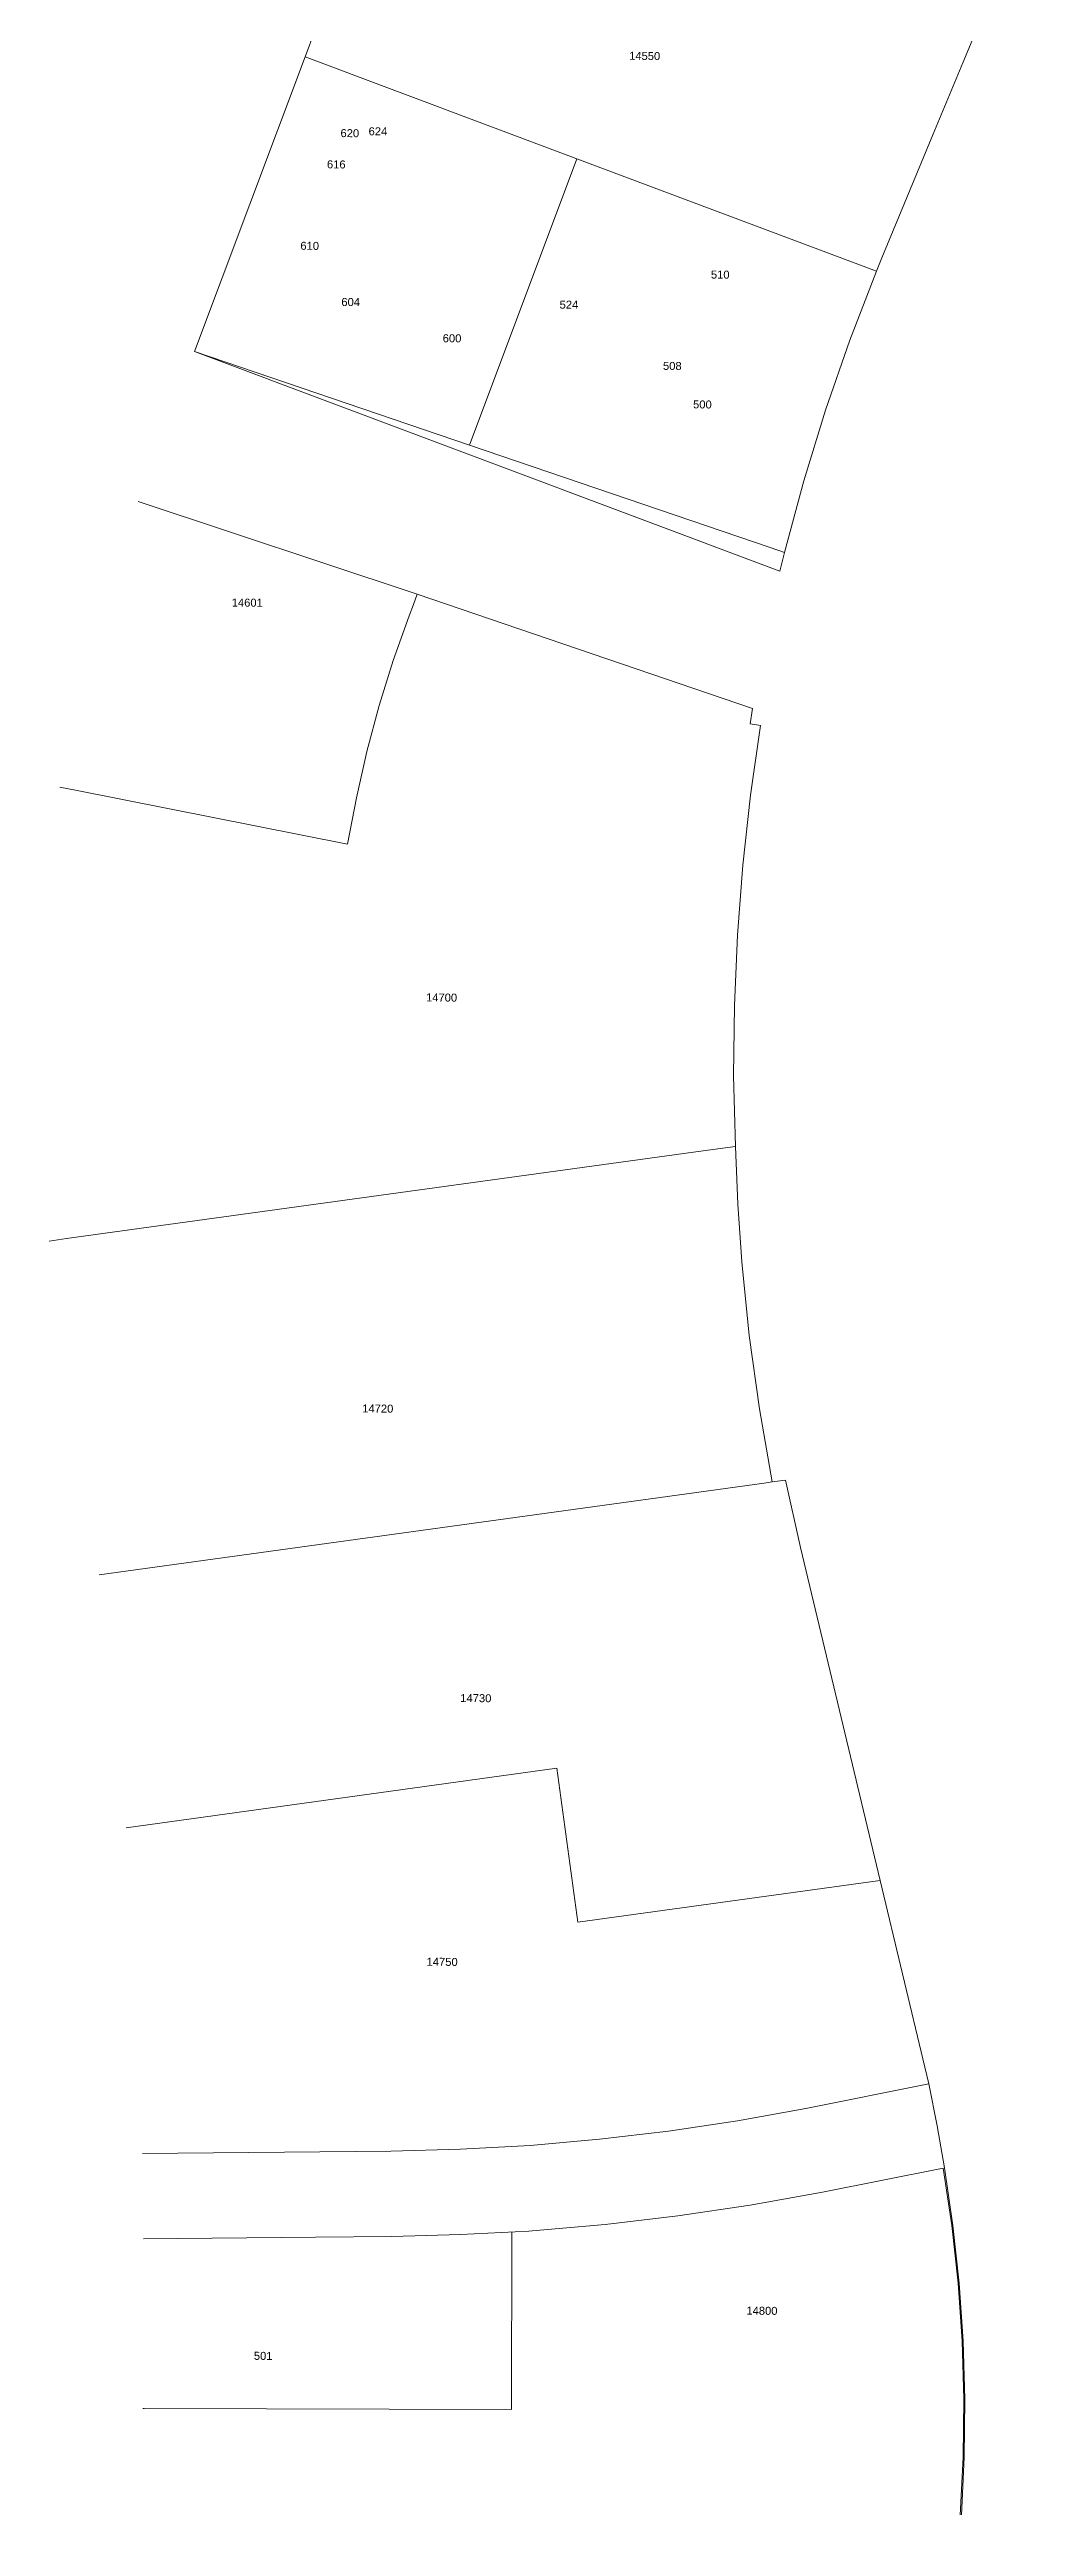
# Model space of a CAD drawing. Header units: feet. Extents: x 2808417 to 2820762, y 948624 to 970780.
# Drawn here: x 2809688 to 2810614, y 960620 to 962924 of the extents above; entities that cross this region are included whole.
import ezdxf
from ezdxf.enums import TextEntityAlignment as Align

# ---------------------------------------------------------------- set-up
doc = ezdxf.new("R2010")
doc.units = ezdxf.units.FT
doc.header["$LTSCALE"] = 0.015
doc.header["$MEASUREMENT"] = 0
doc.layers.add('Dakota County Addresses', color=7, linetype='Continuous')
doc.layers.add('Dakota County Parcels', color=7, linetype='Continuous')
doc.styles.add('Dimensions 100', font='arial.ttf')

# ---------------------------------------------------------------- blocks, each defined once
blk = doc.blocks.new('ACMAP_ANN_TEMPLATE_Dakota County Addresses')
at = {"layer": 'Dakota County Addresses', "style": 'Dimensions 100'}
blk.add_attdef('DakotaCountyAddress', text='', height=50, dxfattribs=at).set_placement((0, 0), align=Align.CENTER)

msp = doc.modelspace()

# ---------------------------------------------------------------- linework, layer by layer
at = {"layer": 'Dakota County Parcels', "lineweight": 5}
for p, q in [((2810544.1, 962910.7), (2810614.5, 963080.4)), ((2809927.8, 962916.4), (2809946.1, 962965)), ((2809824.2, 962640.1), (2809927.8, 962916.4)), ((2809927.8, 962916.4), (2810182.4, 962820.8)), ((2810516.2, 962843.4), (2810544.1, 962910.7)), ((2810468.3, 962728), (2810516.2, 962843.4)), ((2810081.8, 962552.4), (2810182.4, 962820.8)), ((2810182.4, 962820.8), (2810463.2, 962715.4)), ((2810468.3, 962728), (2810463.2, 962715.4)), ((2809824.2, 962640.1), (2810372.8, 962434.3)), ((2809824.2, 962640.1), (2810081.8, 962552.4)), ((2810081.8, 962552.4), (2810363.5, 962456.5)), ((2809771.5, 962499.7), (2810032.9, 962412.6)), ((2810363.5, 962456.5), (2810377.1, 962451.8)), ((2810377.1, 962451.8), (2810372.8, 962434.3)), ((2810029.3, 962403), (2810025.3, 962392.5)), ((2810032.9, 962412.6), (2810029.3, 962403)), ((2810032.9, 962412.6), (2810347.2, 962305.6)), ((2810344.8, 962291.2), (2810347.2, 962305.6)), ((2810354.7, 962289.6), (2810344.8, 962291.2)), ((2810365.5, 961580.5), (2810377.9, 961582.2)), ((2810377.9, 961582.2), (2810391.9, 961519.1)), ((2810466.8, 961206.8), (2810391.9, 961519.1)), ((2809760.2, 961256.3), (2810163.6, 961312)), ((2810163.6, 961312), (2810183.5, 961167.7)), ((2810183.5, 961167.7), (2810466.8, 961206.8)), ((2810508.7, 961031.8), (2810466.8, 961206.8)), ((2810397.1, 960993.2), (2810512.4, 961016.1)), ((2810512.4, 961016.1), (2810508.7, 961031.8)), ((2809775.5, 960950.8), (2810008.2, 960953.1)), ((2810412.6, 960914.7), (2810525.9, 960937.2)), ((2810121.6, 960877.2), (2810121.2, 960711)), ((2810121.6, 960877.2), (2810121.2, 960711)), ((2810137.6, 960878.2), (2810140.6, 960878.4)), ((2809776.4, 960870.8), (2809937.6, 960872.4)), ((2809937.6, 960872.4), (2810009.1, 960873.2)), ((2809777, 960711.8), (2810121.2, 960711))]:
    msp.add_line(p, q, dxfattribs=at)
for points in [[(2810463.2, 962715.4), (2810438.2, 962650.7), (2810415.5, 962585.1), (2810395.1, 962518.8), (2810377.1, 962451.8)], [(2810025.3, 962392.5), (2810010.5, 962350.6), (2809997.3, 962308.2), (2809985.8, 962265.2), (2809975.9, 962221.9), (2809967.7, 962178.2)], [(2810331, 961895), (2810329.4, 961961), (2810330.1, 962027), (2810332.9, 962092.9), (2810338, 962158.7), (2810345.2, 962224.3), (2810354.7, 962289.6)], [(2809698, 962231.8), (2809714.2, 962228.6), (2809967.7, 962178.2)], [(2809688, 961806.3), (2809704.3, 961808.6), (2810309.9, 961892.1), (2810331, 961895)], [(2810337.1, 961786.9), (2810333.3, 961840.9), (2810331, 961895)], [(2810337.1, 961786.9), (2810344.1, 961717.8), (2810353.6, 961648.9), (2810365.5, 961580.5)], [(2809734.8, 961493.4), (2810358, 961579.4), (2810365.5, 961580.5)], [(2810526.9, 960937.4), (2810520.2, 960976.8), (2810512.4, 961016.1)], [(2810008.2, 960953.1), (2810073.5, 960954.8), (2810138.6, 960958.5), (2810203.6, 960964.2), (2810268.3, 960971.9), (2810332.9, 960981.5), (2810397.1, 960993.2)], [(2810537, 960557.5), (2810541.8, 960611.7), (2810544.5, 960666.1), (2810545, 960720.5), (2810543.4, 960774.9), (2810539.7, 960829.2), (2810533.9, 960883.4), (2810525.9, 960937.2)], [(2810538, 960557.5), (2810542.8, 960611.7), (2810545.5, 960666.1), (2810546, 960720.6), (2810544.4, 960775), (2810540.7, 960829.4), (2810534.9, 960883.5), (2810526.9, 960937.4)], [(2810140.6, 960878.4), (2810208.9, 960884.4), (2810277.1, 960892.4), (2810345, 960902.5), (2810412.6, 960914.7)], [(2810009.1, 960873.2), (2810073.3, 960874.8), (2810137.6, 960878.2)], [(2809775.9, 960711.8), (2809777, 960711.8), (2810121.2, 960711)]]:
    msp.add_lwpolyline(points, dxfattribs=at)

# ---------------------------------------------------------------- block references
at = {"layer": 'Dakota County Addresses', "lineweight": 5, "xscale": 0.15, "yscale": 0.15, "zscale": 0.15, "rotation": 359.5015230000861}
for p, values in [((2810246, 962913.5), {'DakotaCountyAddress': '14550'}), ((2809969.7, 962841.1), {'DakotaCountyAddress': '620'}), ((2809996, 962842.8), {'DakotaCountyAddress': '624'}), ((2809957, 962811.8), {'DakotaCountyAddress': '616'}), ((2809932.1, 962735.5), {'DakotaCountyAddress': '610'}), ((2810316.8, 962708.5), {'DakotaCountyAddress': '510'}), ((2809970.5, 962682.8), {'DakotaCountyAddress': '604'}), ((2810175, 962680.3), {'DakotaCountyAddress': '524'}), ((2810065.5, 962648.8), {'DakotaCountyAddress': '600'}), ((2810271.9, 962622.9), {'DakotaCountyAddress': '508'}), ((2810300.1, 962586.8), {'DakotaCountyAddress': '500'}), ((2809873.6, 962401), {'DakotaCountyAddress': '14601'}), ((2810055.7, 962030.8), {'DakotaCountyAddress': '14700'}), ((2809995.9, 961645.5), {'DakotaCountyAddress': '14720'}), ((2810087.8, 961374), {'DakotaCountyAddress': '14730'}), ((2810056.2, 961126.8), {'DakotaCountyAddress': '14750'}), ((2810355.9, 960799.7), {'DakotaCountyAddress': '14800'}), ((2809888.5, 960757.4), {'DakotaCountyAddress': '501'})]:
    msp.add_blockref('ACMAP_ANN_TEMPLATE_Dakota County Addresses', p, dxfattribs=at).add_auto_attribs(values)

doc.saveas('drawing.dxf')
